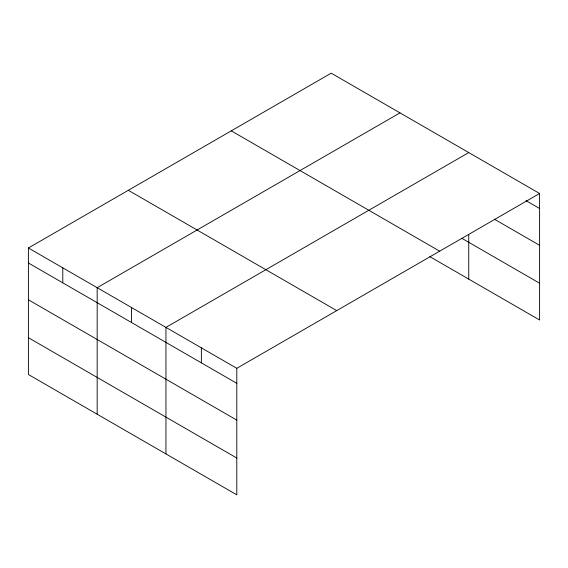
<?xml version="1.0" encoding="UTF-8"?>
<svg xmlns="http://www.w3.org/2000/svg" width="568" height="568" viewBox="0 0 568 568"><rect width="100%" height="100%" fill="white"/><g stroke="black" fill="none" stroke-linecap="round" stroke-linejoin="round"><path stroke-width="0.85" d="M539.6 193.489L331.201 73.165L28.4 247.989L28.4 374.511L236.799 494.834L236.799 368.305L539.6 193.489L539.6 320.011L429.77 256.608M399.971 112.876L97.171 287.692L97.171 414.221M468.742 152.579L165.948 327.395L165.948 453.924M526.032 200.66L539.6 208.499M494.373 219.184L539.6 245.298M461.869 238.333L539.6 283.212M231.275 130.86L439.675 251.177M128.325 190.294L336.725 310.618M28.4 247.989L236.799 368.305M28.4 262.991L236.799 383.315M28.4 299.797L236.799 420.114M28.4 337.711L236.799 458.035M468.742 234.371L468.742 279.108M201.377 347.85L201.377 362.86M131.556 307.544L131.556 322.553M62.785 267.84L62.785 282.85"/></g></svg>
